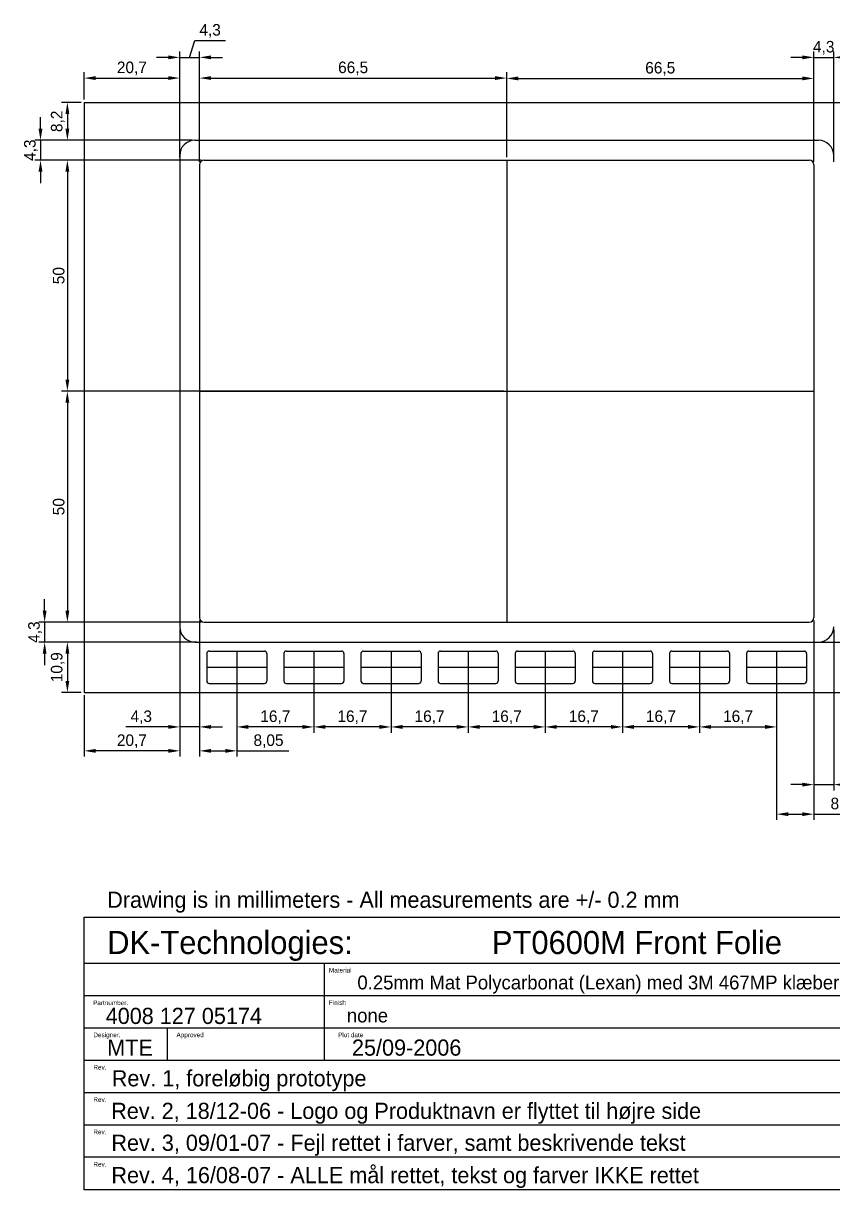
# Model space of a CAD drawing. Header units: millimetres. Extents: x 3 to 1449, y -13 to 392.
# Drawn here: x 3.1 to 178.6, y -12.9 to 239.6 of the extents above; entities that cross this region are included whole.
import ezdxf

# ---------------------------------------------------------------- set-up
doc = ezdxf.new("R2010")
doc.units = ezdxf.units.MM
for name, color, linetype in [('Cut_out', 131, 'Continuous'), ('Descriptive Text', 9, 'Continuous'), ('dimensions', 141, 'Continuous'), ('foil_layer', 255, 'Continuous')]:
    doc.layers.add(name, color=color, linetype=linetype)
doc.dimstyles.new('ISO-25', dxfattribs={"dimtxt": 2.5, "dimasz": 2.5, "dimexe": 1.25, "dimexo": 0.625, "dimtad": 1, "dimtxsty": 'Standard', "dimcen": 2.5, "dimadec": 0, "dimazin": 0, "dimtfac": 1, "dimtmove": 0, "dimatfit": 3, "dimfxl": 0, "dimarcsym": 0})

# ---------------------------------------------------------------- blocks, each defined once
blk = doc.blocks.new('*D11')
at = {"layer": 'Defpoints', "color": 0}
for p in [(42.25, 209.97), (12.63, 159.97), (107.75, 159.97)]:
    blk.add_point(p, dxfattribs=at)
at = {"layer": 'dimensions', "color": 0, "lineweight": -2}
for p, q in [((41.63, 209.97), (11.38, 209.97)), ((12.63, 207.47), (12.63, 162.47)), ((107.13, 159.97), (11.38, 159.97))]:
    blk.add_line(p, q, dxfattribs=at)
at = {"layer": 'dimensions', "color": 0}
for points in [[(12.21, 207.47), (13.04, 207.47), (12.63, 209.97)], [(12.21, 162.47), (13.04, 162.47), (12.63, 159.97)]]:
    blk.add_solid(points, dxfattribs=at)
at = {"layer": 'dimensions', "color": 0, "insert": (10.75, 184.97), "char_height": 2.5, "attachment_point": 5, "rotation": 90}
blk.add_mtext('50', dxfattribs=at)
blk = doc.blocks.new('*D12')
at = {"layer": 'Defpoints', "color": 0}
for p in [(40.25, 214.27), (6.81, 209.97), (42.25, 209.97)]:
    blk.add_point(p, dxfattribs=at)
at = {"layer": 'dimensions', "color": 0, "lineweight": -2}
for p, q in [((6.81, 216.77), (6.81, 219.27)), ((39.63, 214.27), (5.56, 214.27)), ((6.81, 214.27), (6.81, 209.97)), ((41.63, 209.97), (5.56, 209.97)), ((6.81, 207.47), (6.81, 204.97))]:
    blk.add_line(p, q, dxfattribs=at)
at = {"layer": 'dimensions', "color": 0}
for points in [[(6.39, 216.77), (7.23, 216.77), (6.81, 214.27)], [(6.39, 207.47), (7.23, 207.47), (6.81, 209.97)]]:
    blk.add_solid(points, dxfattribs=at)
at = {"layer": 'dimensions', "color": 0, "insert": (4.73, 212.12), "char_height": 2.5, "attachment_point": 5, "rotation": 90}
blk.add_mtext('4,3', dxfattribs=at)
blk = doc.blocks.new('*D14')
at = {"layer": 'Defpoints', "color": 0}
for p in [(174.25, 110.97), (178.55, 108.97), (178.55, 74.81)]:
    blk.add_point(p, dxfattribs=at)
at = {"layer": 'dimensions', "color": 0, "lineweight": -2}
for p, q in [((174.25, 110.35), (174.25, 73.56)), ((178.55, 108.35), (178.55, 73.56)), ((171.75, 74.81), (169.25, 74.81)), ((174.25, 74.81), (178.55, 74.81)), ((181.05, 74.81), (190.22, 74.81))]:
    blk.add_line(p, q, dxfattribs=at)
at = {"layer": 'dimensions', "color": 0}
for points in [[(171.75, 75.23), (171.75, 74.39), (174.25, 74.81)], [(181.05, 75.23), (181.05, 74.39), (178.55, 74.81)]]:
    blk.add_solid(points, dxfattribs=at)
at = {"layer": 'dimensions', "color": 0, "insert": (186.89, 76.89), "char_height": 2.5, "attachment_point": 5}
blk.add_mtext('4,3', dxfattribs=at)
blk = doc.blocks.new('*D15')
at = {"layer": 'Defpoints', "color": 0}
for p in [(149.5, 100.22), (166.2, 100.22), (166.2, 87.3)]:
    blk.add_point(p, dxfattribs=at)
at = {"layer": 'dimensions', "color": 0, "lineweight": -2}
for p, q in [((149.5, 99.6), (149.5, 86.05)), ((166.2, 99.6), (166.2, 86.05)), ((152, 87.3), (163.7, 87.3))]:
    blk.add_line(p, q, dxfattribs=at)
at = {"layer": 'dimensions', "color": 0}
for points in [[(152, 87.72), (152, 86.88), (149.5, 87.3)], [(163.7, 87.72), (163.7, 86.88), (166.2, 87.3)]]:
    blk.add_solid(points, dxfattribs=at)
at = {"layer": 'dimensions', "color": 0, "insert": (157.85, 89.38), "char_height": 2.5, "attachment_point": 5}
blk.add_mtext('16,7', dxfattribs=at)
blk = doc.blocks.new('*D16')
at = {"layer": 'Defpoints', "color": 0}
for p in [(99.4, 100.22), (116.1, 100.22), (99.4, 87.3)]:
    blk.add_point(p, dxfattribs=at)
at = {"layer": 'dimensions', "color": 0, "lineweight": -2}
for p, q in [((99.4, 99.6), (99.4, 86.05)), ((116.1, 99.6), (116.1, 86.05)), ((113.6, 87.3), (101.9, 87.3))]:
    blk.add_line(p, q, dxfattribs=at)
at = {"layer": 'dimensions', "color": 0}
for points in [[(101.9, 87.72), (101.9, 86.88), (99.4, 87.3)], [(113.6, 87.72), (113.6, 86.88), (116.1, 87.3)]]:
    blk.add_solid(points, dxfattribs=at)
at = {"layer": 'dimensions', "color": 0, "insert": (107.75, 89.38), "char_height": 2.5, "attachment_point": 5}
blk.add_mtext('16,7', dxfattribs=at)
blk = doc.blocks.new('*D17')
at = {"layer": 'Defpoints', "color": 0}
for p in [(116.1, 100.22), (132.8, 100.22), (116.1, 87.3)]:
    blk.add_point(p, dxfattribs=at)
at = {"layer": 'dimensions', "color": 0, "lineweight": -2}
for p, q in [((116.1, 99.6), (116.1, 86.05)), ((132.8, 99.6), (132.8, 86.05)), ((130.3, 87.3), (118.6, 87.3))]:
    blk.add_line(p, q, dxfattribs=at)
at = {"layer": 'dimensions', "color": 0}
for points in [[(118.6, 87.72), (118.6, 86.88), (116.1, 87.3)], [(130.3, 87.72), (130.3, 86.88), (132.8, 87.3)]]:
    blk.add_solid(points, dxfattribs=at)
at = {"layer": 'dimensions', "color": 0, "insert": (124.45, 89.38), "char_height": 2.5, "attachment_point": 5}
blk.add_mtext('16,7', dxfattribs=at)
blk = doc.blocks.new('*D18')
at = {"layer": 'Defpoints', "color": 0}
for p in [(132.8, 100.22), (149.5, 100.22), (132.8, 87.3)]:
    blk.add_point(p, dxfattribs=at)
at = {"layer": 'dimensions', "color": 0, "lineweight": -2}
for p, q in [((132.8, 99.6), (132.8, 86.05)), ((149.5, 99.6), (149.5, 86.05)), ((147, 87.3), (135.3, 87.3))]:
    blk.add_line(p, q, dxfattribs=at)
at = {"layer": 'dimensions', "color": 0}
for points in [[(135.3, 87.72), (135.3, 86.88), (132.8, 87.3)], [(147, 87.72), (147, 86.88), (149.5, 87.3)]]:
    blk.add_solid(points, dxfattribs=at)
at = {"layer": 'dimensions', "color": 0, "insert": (141.15, 89.38), "char_height": 2.5, "attachment_point": 5}
blk.add_mtext('16,7', dxfattribs=at)
blk = doc.blocks.new('*D19')
at = {"layer": 'Defpoints', "color": 0}
for p in [(66, 100.22), (82.7, 100.22), (66, 87.3)]:
    blk.add_point(p, dxfattribs=at)
at = {"layer": 'dimensions', "color": 0, "lineweight": -2}
for p, q in [((66, 99.6), (66, 86.05)), ((82.7, 99.6), (82.7, 86.05)), ((80.2, 87.3), (68.5, 87.3))]:
    blk.add_line(p, q, dxfattribs=at)
at = {"layer": 'dimensions', "color": 0}
for points in [[(68.5, 87.72), (68.5, 86.88), (66, 87.3)], [(80.2, 87.72), (80.2, 86.88), (82.7, 87.3)]]:
    blk.add_solid(points, dxfattribs=at)
at = {"layer": 'dimensions', "color": 0, "insert": (74.35, 89.38), "char_height": 2.5, "attachment_point": 5}
blk.add_mtext('16,7', dxfattribs=at)
blk = doc.blocks.new('*D20')
at = {"layer": 'Defpoints', "color": 0}
for p in [(49.3, 100.22), (66, 100.22), (49.3, 87.3)]:
    blk.add_point(p, dxfattribs=at)
at = {"layer": 'dimensions', "color": 0, "lineweight": -2}
for p, q in [((49.3, 99.6), (49.3, 86.05)), ((66, 99.6), (66, 86.05)), ((63.5, 87.3), (51.8, 87.3))]:
    blk.add_line(p, q, dxfattribs=at)
at = {"layer": 'dimensions', "color": 0}
for points in [[(51.8, 87.72), (51.8, 86.88), (49.3, 87.3)], [(63.5, 87.72), (63.5, 86.88), (66, 87.3)]]:
    blk.add_solid(points, dxfattribs=at)
at = {"layer": 'dimensions', "color": 0, "insert": (57.65, 89.38), "char_height": 2.5, "attachment_point": 5}
blk.add_mtext('16,7', dxfattribs=at)
blk = doc.blocks.new('*D21')
at = {"layer": 'Defpoints', "color": 0}
for p in [(82.7, 100.22), (99.4, 100.22), (82.7, 87.3)]:
    blk.add_point(p, dxfattribs=at)
at = {"layer": 'dimensions', "color": 0, "lineweight": -2}
for p, q in [((82.7, 99.6), (82.7, 86.05)), ((99.4, 99.6), (99.4, 86.05)), ((96.9, 87.3), (85.2, 87.3))]:
    blk.add_line(p, q, dxfattribs=at)
at = {"layer": 'dimensions', "color": 0}
for points in [[(85.2, 87.72), (85.2, 86.88), (82.7, 87.3)], [(96.9, 87.72), (96.9, 86.88), (99.4, 87.3)]]:
    blk.add_solid(points, dxfattribs=at)
at = {"layer": 'dimensions', "color": 0, "insert": (91.05, 89.38), "char_height": 2.5, "attachment_point": 5}
blk.add_mtext('16,7', dxfattribs=at)
blk = doc.blocks.new('*D22')
at = {"layer": 'Defpoints', "color": 0}
for p in [(36.95, 108.97), (16.25, 94.77), (16.25, 82.12)]:
    blk.add_point(p, dxfattribs=at)
at = {"layer": 'dimensions', "color": 0, "lineweight": -2}
for p, q in [((36.95, 108.35), (36.95, 80.87)), ((16.25, 94.15), (16.25, 80.87)), ((34.45, 82.12), (18.75, 82.12))]:
    blk.add_line(p, q, dxfattribs=at)
at = {"layer": 'dimensions', "color": 0}
for points in [[(18.75, 82.54), (18.75, 81.7), (16.25, 82.12)], [(34.45, 82.54), (34.45, 81.7), (36.95, 82.12)]]:
    blk.add_solid(points, dxfattribs=at)
at = {"layer": 'dimensions', "color": 0, "insert": (26.6, 84.2), "char_height": 2.5, "attachment_point": 5}
blk.add_mtext('20,7', dxfattribs=at)
blk = doc.blocks.new('*D23')
at = {"layer": 'Defpoints', "color": 0}
for p in [(36.95, 108.97), (41.25, 110.97), (36.95, 87.3)]:
    blk.add_point(p, dxfattribs=at)
at = {"layer": 'dimensions', "color": 0, "lineweight": -2}
for p, q in [((41.25, 110.35), (41.25, 86.05)), ((36.95, 108.35), (36.95, 86.05)), ((34.45, 87.3), (25.29, 87.3)), ((41.25, 87.3), (36.95, 87.3)), ((43.75, 87.3), (46.25, 87.3))]:
    blk.add_line(p, q, dxfattribs=at)
at = {"layer": 'dimensions', "color": 0}
for points in [[(34.45, 87.72), (34.45, 86.88), (36.95, 87.3)], [(43.75, 87.72), (43.75, 86.88), (41.25, 87.3)]]:
    blk.add_solid(points, dxfattribs=at)
at = {"layer": 'dimensions', "color": 0, "insert": (28.62, 89.38), "char_height": 2.5, "attachment_point": 5}
blk.add_mtext('4,3', dxfattribs=at)
blk = doc.blocks.new('*D24')
at = {"layer": 'Defpoints', "color": 0}
for p in [(41.25, 110.97), (49.3, 100.22), (41.25, 82.12)]:
    blk.add_point(p, dxfattribs=at)
at = {"layer": 'dimensions', "color": 0, "lineweight": -2}
for p, q in [((41.25, 110.35), (41.25, 80.87)), ((49.3, 99.6), (49.3, 80.87)), ((43.75, 82.12), (46.8, 82.12)), ((49.3, 82.12), (60.55, 82.12))]:
    blk.add_line(p, q, dxfattribs=at)
at = {"layer": 'dimensions', "color": 0}
for points in [[(43.75, 82.54), (43.75, 81.7), (41.25, 82.12)], [(46.8, 82.54), (46.8, 81.7), (49.3, 82.12)]]:
    blk.add_solid(points, dxfattribs=at)
at = {"layer": 'dimensions', "color": 0, "insert": (56.18, 84.2), "char_height": 2.5, "attachment_point": 5}
blk.add_mtext('8,05', dxfattribs=at)
blk = doc.blocks.new('*D25')
at = {"layer": 'Defpoints', "color": 0}
for p in [(174.25, 110.97), (166.2, 100.22), (174.25, 68.42)]:
    blk.add_point(p, dxfattribs=at)
at = {"layer": 'dimensions', "color": 0, "lineweight": -2}
for p, q in [((174.25, 110.35), (174.25, 67.17)), ((166.2, 99.6), (166.2, 67.17)), ((168.7, 68.42), (171.75, 68.42)), ((174.25, 68.42), (185.5, 68.42))]:
    blk.add_line(p, q, dxfattribs=at)
at = {"layer": 'dimensions', "color": 0}
for points in [[(168.7, 68.83), (168.7, 68), (166.2, 68.42)], [(171.75, 68.83), (171.75, 68), (174.25, 68.42)]]:
    blk.add_solid(points, dxfattribs=at)
at = {"layer": 'dimensions', "color": 0, "insert": (181.13, 70.5), "char_height": 2.5, "attachment_point": 5}
blk.add_mtext('8,05', dxfattribs=at)
blk = doc.blocks.new('*D26')
at = {"layer": 'Defpoints', "color": 0}
for p in [(107.75, 159.97), (12.63, 109.97), (42.25, 109.97)]:
    blk.add_point(p, dxfattribs=at)
at = {"layer": 'dimensions', "color": 0, "lineweight": -2}
for p, q in [((107.13, 159.97), (11.38, 159.97)), ((12.63, 157.47), (12.63, 112.47)), ((41.63, 109.97), (11.38, 109.97))]:
    blk.add_line(p, q, dxfattribs=at)
at = {"layer": 'dimensions', "color": 0}
for points in [[(12.21, 157.47), (13.04, 157.47), (12.63, 159.97)], [(12.21, 112.47), (13.04, 112.47), (12.63, 109.97)]]:
    blk.add_solid(points, dxfattribs=at)
at = {"layer": 'dimensions', "color": 0, "insert": (10.75, 134.97), "char_height": 2.5, "attachment_point": 5, "rotation": 90}
blk.add_mtext('50', dxfattribs=at)
blk = doc.blocks.new('*D27')
at = {"layer": 'Defpoints', "color": 0}
for p in [(42.25, 109.97), (7.7, 105.67), (41.25, 105.67)]:
    blk.add_point(p, dxfattribs=at)
at = {"layer": 'dimensions', "color": 0, "lineweight": -2}
for p, q in [((7.7, 112.47), (7.7, 114.97)), ((41.63, 109.97), (6.45, 109.97)), ((7.7, 109.97), (7.7, 105.67)), ((40.63, 105.67), (6.45, 105.67)), ((7.7, 103.17), (7.7, 100.67))]:
    blk.add_line(p, q, dxfattribs=at)
at = {"layer": 'dimensions', "color": 0}
for points in [[(7.29, 112.47), (8.12, 112.47), (7.7, 109.97)], [(7.29, 103.17), (8.12, 103.17), (7.7, 105.67)]]:
    blk.add_solid(points, dxfattribs=at)
at = {"layer": 'dimensions', "color": 0, "insert": (5.62, 107.82), "char_height": 2.5, "attachment_point": 5, "rotation": 90}
blk.add_mtext('4,3', dxfattribs=at)
blk = doc.blocks.new('*D28')
at = {"layer": 'Defpoints', "color": 0}
for p in [(41.25, 105.67), (12.63, 94.77), (16.25, 94.77)]:
    blk.add_point(p, dxfattribs=at)
at = {"layer": 'dimensions', "color": 0, "lineweight": -2}
for p, q in [((40.63, 105.67), (11.38, 105.67)), ((12.63, 103.17), (12.63, 97.27)), ((15.63, 94.77), (11.38, 94.77))]:
    blk.add_line(p, q, dxfattribs=at)
at = {"layer": 'dimensions', "color": 0}
for points in [[(12.21, 103.17), (13.04, 103.17), (12.63, 105.67)], [(12.21, 97.27), (13.04, 97.27), (12.63, 94.77)]]:
    blk.add_solid(points, dxfattribs=at)
at = {"layer": 'dimensions', "color": 0, "insert": (10.54, 100.22), "char_height": 2.5, "attachment_point": 5, "rotation": 90}
blk.add_mtext('10,9', dxfattribs=at)
blk = doc.blocks.new('*D39')
at = {"layer": 'Defpoints', "color": 0}
for p in [(107.75, 227.73), (107.75, 209.97), (41.25, 208.97)]:
    blk.add_point(p, dxfattribs=at)
at = {"layer": 'dimensions', "color": 0, "lineweight": -2}
for p, q in [((41.25, 209.6), (41.25, 228.98)), ((43.75, 227.73), (105.25, 227.73)), ((107.75, 210.6), (107.75, 228.98))]:
    blk.add_line(p, q, dxfattribs=at)
at = {"layer": 'dimensions', "color": 0}
for points in [[(43.75, 228.15), (43.75, 227.32), (41.25, 227.73)], [(105.25, 228.15), (105.25, 227.32), (107.75, 227.73)]]:
    blk.add_solid(points, dxfattribs=at)
at = {"layer": 'dimensions', "color": 0, "insert": (74.5, 229.82), "char_height": 2.5, "attachment_point": 5}
blk.add_mtext('66,5', dxfattribs=at)
blk = doc.blocks.new('*D40')
at = {"layer": 'Defpoints', "color": 0}
for p in [(41.25, 232.21), (36.95, 209.97), (41.25, 208.97)]:
    blk.add_point(p, dxfattribs=at)
at = {"layer": 'dimensions', "color": 0, "lineweight": -2}
for p, q in [((39.1, 232.21), (40.2, 235.86)), ((40.2, 235.86), (46.86, 235.86)), ((36.95, 210.6), (36.95, 233.46)), ((41.25, 209.6), (41.25, 233.46)), ((34.45, 232.21), (31.95, 232.21)), ((36.95, 232.21), (41.25, 232.21)), ((36.95, 232.21), (41.25, 232.21)), ((43.75, 232.21), (46.25, 232.21))]:
    blk.add_line(p, q, dxfattribs=at)
at = {"layer": 'dimensions', "color": 0}
for points in [[(34.45, 232.63), (34.45, 231.79), (36.95, 232.21)], [(43.75, 232.63), (43.75, 231.79), (41.25, 232.21)]]:
    blk.add_solid(points, dxfattribs=at)
at = {"layer": 'dimensions', "color": 0, "insert": (43.53, 237.94), "char_height": 2.5, "attachment_point": 5}
blk.add_mtext('4,3', dxfattribs=at)
blk = doc.blocks.new('*D41')
at = {"layer": 'Defpoints', "color": 0}
for p in [(16.25, 222.47), (12.63, 214.27), (40.25, 214.27)]:
    blk.add_point(p, dxfattribs=at)
at = {"layer": 'dimensions', "color": 0, "lineweight": -2}
for p, q in [((15.63, 222.47), (11.38, 222.47)), ((12.63, 219.97), (12.63, 216.77)), ((39.63, 214.27), (11.38, 214.27))]:
    blk.add_line(p, q, dxfattribs=at)
at = {"layer": 'dimensions', "color": 0}
for points in [[(12.21, 219.97), (13.04, 219.97), (12.63, 222.47)], [(12.21, 216.77), (13.04, 216.77), (12.63, 214.27)]]:
    blk.add_solid(points, dxfattribs=at)
at = {"layer": 'dimensions', "color": 0, "insert": (10.54, 218.37), "char_height": 2.5, "attachment_point": 5, "rotation": 90}
blk.add_mtext('8,2', dxfattribs=at)
blk = doc.blocks.new('*D42')
at = {"layer": 'Defpoints', "color": 0}
for p in [(36.95, 227.73), (16.25, 222.47), (36.95, 209.97)]:
    blk.add_point(p, dxfattribs=at)
at = {"layer": 'dimensions', "color": 0, "lineweight": -2}
for p, q in [((16.25, 223.1), (16.25, 228.98)), ((18.75, 227.73), (34.45, 227.73)), ((36.95, 210.6), (36.95, 228.98))]:
    blk.add_line(p, q, dxfattribs=at)
at = {"layer": 'dimensions', "color": 0}
for points in [[(18.75, 228.15), (18.75, 227.32), (16.25, 227.73)], [(34.45, 228.15), (34.45, 227.32), (36.95, 227.73)]]:
    blk.add_solid(points, dxfattribs=at)
at = {"layer": 'dimensions', "color": 0, "insert": (26.6, 229.82), "char_height": 2.5, "attachment_point": 5}
blk.add_mtext('20,7', dxfattribs=at)
blk = doc.blocks.new('*D43')
at = {"layer": 'Defpoints', "color": 0}
for p in [(174.25, 227.65), (107.75, 209.97), (174.25, 208.97)]:
    blk.add_point(p, dxfattribs=at)
at = {"layer": 'dimensions', "color": 0, "lineweight": -2}
for p, q in [((107.75, 210.6), (107.75, 228.9)), ((110.25, 227.65), (171.75, 227.65)), ((174.25, 209.6), (174.25, 228.9))]:
    blk.add_line(p, q, dxfattribs=at)
at = {"layer": 'dimensions', "color": 0}
for points in [[(110.25, 228.07), (110.25, 227.24), (107.75, 227.65)], [(171.75, 228.07), (171.75, 227.24), (174.25, 227.65)]]:
    blk.add_solid(points, dxfattribs=at)
at = {"layer": 'dimensions', "color": 0, "insert": (141, 229.74), "char_height": 2.5, "attachment_point": 5}
blk.add_mtext('66,5', dxfattribs=at)
blk = doc.blocks.new('*D44')
at = {"layer": 'Defpoints', "color": 0}
for p in [(178.55, 232.21), (174.25, 208.97), (178.55, 208.97)]:
    blk.add_point(p, dxfattribs=at)
at = {"layer": 'dimensions', "color": 0, "lineweight": -2}
for p, q in [((174.25, 209.6), (174.25, 233.46)), ((178.55, 209.6), (178.55, 233.46)), ((171.75, 232.21), (169.25, 232.21)), ((174.25, 232.21), (178.55, 232.21)), ((181.05, 232.21), (183.55, 232.21))]:
    blk.add_line(p, q, dxfattribs=at)
at = {"layer": 'dimensions', "color": 0}
for points in [[(171.75, 232.63), (171.75, 231.79), (174.25, 232.21)], [(181.05, 232.63), (181.05, 231.79), (178.55, 232.21)]]:
    blk.add_solid(points, dxfattribs=at)
at = {"layer": 'dimensions', "color": 0, "insert": (176.4, 234.29), "char_height": 2.5, "attachment_point": 5}
blk.add_mtext('4,3', dxfattribs=at)

msp = doc.modelspace()

# ---------------------------------------------------------------- linework, layer by layer
at = {"ltscale": 0.1}
for p, q in [((16.2531, 222.4749), (16.2531, 94.7749)), ((16.2531, 222.4749), (225.7531, 222.4749)), ((40.2531, 214.2749), (175.2531, 214.2749)), ((36.9531, 210.9749), (36.9531, 108.9749)), ((42.2531, 209.9749), (173.2531, 209.9749)), ((41.2531, 208.9749), (41.2531, 110.9749)), ((174.2531, 208.9749), (174.2531, 110.9749)), ((42.2531, 109.9749), (173.2531, 109.9749)), ((40.2531, 105.6749), (175.2531, 105.6749)), ((43.3031, 103.7249), (55.3031, 103.7249)), ((60.0031, 103.7249), (72.0031, 103.7249)), ((76.7031, 103.7249), (88.7031, 103.7249)), ((93.4031, 103.7249), (105.4031, 103.7249)), ((110.1031, 103.7249), (122.1031, 103.7249)), ((126.8031, 103.7249), (138.8031, 103.7249)), ((143.5031, 103.7249), (155.5031, 103.7249)), ((160.2031, 103.7249), (172.2031, 103.7249)), ((42.8031, 103.2249), (42.8031, 97.2249)), ((55.8031, 103.2249), (55.8031, 97.2249)), ((59.5031, 103.2249), (59.5031, 97.2249)), ((72.5031, 103.2249), (72.5031, 97.2249)), ((76.2031, 103.2249), (76.2031, 97.2249)), ((89.2031, 103.2249), (89.2031, 97.2249)), ((92.9031, 103.2249), (92.9031, 97.2249)), ((105.9031, 103.2249), (105.9031, 97.2249)), ((109.6031, 103.2249), (109.6031, 97.2249)), ((122.6031, 103.2249), (122.6031, 97.2249)), ((126.3031, 103.2249), (126.3031, 97.2249)), ((139.3031, 103.2249), (139.3031, 97.2249)), ((143.0031, 103.2249), (143.0031, 97.2249)), ((156.0031, 103.2249), (156.0031, 97.2249)), ((159.7031, 103.2249), (159.7031, 97.2249)), ((172.7031, 103.2249), (172.7031, 97.2249)), ((43.3031, 96.7249), (55.3031, 96.7249)), ((60.0031, 96.7249), (72.0031, 96.7249)), ((76.7031, 96.7249), (88.7031, 96.7249)), ((93.4031, 96.7249), (105.4031, 96.7249)), ((110.1031, 96.7249), (122.1031, 96.7249)), ((126.8031, 96.7249), (138.8031, 96.7249)), ((143.5031, 96.7249), (155.5031, 96.7249)), ((160.2031, 96.7249), (172.2031, 96.7249)), ((16.2531, 94.7749), (225.7531, 94.7749))]:
    msp.add_line(p, q, dxfattribs=at)
for centre, radius, start, end in [((40.2531, 210.9749), 3.3, 90, 180), ((175.2531, 210.9749), 3.3, 0, 90), ((42.2531, 208.9749), 1, 90, 180), ((173.2531, 208.9749), 1, 0, 90), ((40.2531, 108.9749), 3.3, 180, 270), ((42.2531, 110.9749), 1, 180, 270), ((173.2531, 110.9749), 1, 270, 0), ((175.2531, 108.9749), 3.3, 270, 0), ((43.3031, 103.2249), 0.5, 90, 180), ((55.3031, 103.2249), 0.5, 0, 90), ((60.0031, 103.2249), 0.5, 90, 180), ((72.0031, 103.2249), 0.5, 0, 90), ((76.7031, 103.2249), 0.5, 90, 180), ((88.7031, 103.2249), 0.5, 0, 90), ((93.4031, 103.2249), 0.5, 90, 180), ((105.4031, 103.2249), 0.5, 0, 90), ((110.1031, 103.2249), 0.5, 90, 180), ((122.1031, 103.2249), 0.5, 0, 90), ((126.8031, 103.2249), 0.5, 90, 180), ((138.8031, 103.2249), 0.5, 0, 90), ((143.5031, 103.2249), 0.5, 90, 180), ((155.5031, 103.2249), 0.5, 0, 90), ((160.2031, 103.2249), 0.5, 90, 180), ((172.2031, 103.2249), 0.5, 0, 90), ((43.3031, 97.2249), 0.5, 180, 270), ((55.3031, 97.2249), 0.5, 270, 0), ((60.0031, 97.2249), 0.5, 180, 270), ((72.0031, 97.2249), 0.5, 270, 0), ((76.7031, 97.2249), 0.5, 180, 270), ((88.7031, 97.2249), 0.5, 270, 0), ((93.4031, 97.2249), 0.5, 180, 270), ((105.4031, 97.2249), 0.5, 270, 0), ((110.1031, 97.2249), 0.5, 180, 270), ((122.1031, 97.2249), 0.5, 270, 0), ((126.8031, 97.2249), 0.5, 180, 270), ((138.8031, 97.2249), 0.5, 270, 0), ((143.5031, 97.2249), 0.5, 180, 270), ((155.5031, 97.2249), 0.5, 270, 0), ((160.2031, 97.2249), 0.5, 180, 270), ((172.2031, 97.2249), 0.5, 270, 0)]:
    msp.add_arc(centre, radius, start, end, dxfattribs=at)
at = {"layer": 'Cut_out', "ltscale": 0.1}
for p, q in [((107.7531, 209.9749), (107.7531, 109.9749)), ((41.2531, 159.9749), (174.2531, 159.9749)), ((49.3031, 103.7249), (49.3031, 96.8249)), ((66.0031, 103.7249), (66.0031, 96.8249)), ((82.7031, 103.7249), (82.7031, 96.8249)), ((99.4031, 103.7249), (99.4031, 96.8249)), ((116.1031, 103.7249), (116.1031, 96.8249)), ((132.8031, 103.7249), (132.8031, 96.8249)), ((149.5031, 103.7249), (149.5031, 96.8249)), ((166.2031, 103.7249), (166.2031, 96.8249)), ((42.8031, 100.2249), (55.8031, 100.2249)), ((59.5031, 100.2249), (72.5031, 100.2249)), ((76.2031, 100.2249), (89.2031, 100.2249)), ((92.9031, 100.2249), (105.9031, 100.2249)), ((109.6031, 100.2249), (122.6031, 100.2249)), ((126.3031, 100.2249), (139.3031, 100.2249)), ((143.0031, 100.2249), (156.0031, 100.2249)), ((159.7031, 100.2249), (172.7031, 100.2249))]:
    msp.add_line(p, q, dxfattribs=at)
at = {"layer": 'Descriptive Text'}
for p, q in [((16.2531, -12.8528), (16.2531, 46.1472)), ((16.2531, 46.1472), (274.8241, 46.1472)), ((16.2531, 36.1472), (274.8241, 36.1472)), ((68.2531, 36.1472), (68.2531, 29.1472)), ((16.2531, 29.1472), (274.8241, 29.1472)), ((68.2531, 29.1472), (68.2531, 22.1472)), ((16.2531, 22.1472), (274.8241, 22.1472)), ((34.2531, 22.1472), (34.2531, 15.1472)), ((68.2531, 22.1472), (68.2531, 15.1472)), ((16.2531, 15.1472), (274.8241, 15.1472)), ((16.2531, 8.1472), (274.8241, 8.1472)), ((16.2531, 1.1472), (274.8241, 1.1472)), ((274.8241, -5.8528), (16.2531, -5.8528)), ((274.8241, -12.8528), (16.2531, -12.8528))]:
    msp.add_line(p, q, dxfattribs=at)
at = {"layer": 'foil_layer'}
msp.add_line((174.2531, 105.6749), (225.7531, 105.6749), dxfattribs=at)

# ---------------------------------------------------------------- texts
at = {"layer": 'Descriptive Text'}
for s, height, p in [('Drawing is in millimeters - All measurements are +/- 0.2 mm', 3.5, (21.2531, 48.1472)), ('DK-Technologies:', 5, (21.2531, 38.1472)), ('PT0600M Front Folie', 5, (104.5531, 38.1472)), ('Material', 1, (69.2531, 34.1472)), ('0.25mm Mat Polycarbonat (Lexan) med 3M 467MP klæber på bagside', 3, (75.4183, 30.4906)), ('Partnumber.', 1, (18.187, 27.0896)), ('Finish', 1, (69.2531, 27.1472)), ('4008 127 05174', 3.5, (20.9214, 23.0078)), ('none', 3, (73.143, 23.3425)), ('Designer.', 1, (18.2531, 20.1472)), ('Approved', 1, (36.2531, 20.1472)), ('Plot date', 1, (71.2531, 20.1472)), ('MTE', 3.5, (21.2531, 16.1472)), ('25/09-2006', 3.5, (74.2531, 16.1472)), ('Rev.', 1, (18.2531, 13.1472)), ('Rev. 1, foreløbig prototype', 3.5, (22.237, 9.5078)), ('Rev.', 1, (18.2531, 6.1472)), ('Rev. 2, 18/12-06 - Logo og Produktnavn er flyttet til højre side', 3.5, (22.1183, 2.4573)), ('Rev.', 1, (18.2531, -0.8528)), ('Rev. 3, 09/01-07 - Fejl rettet i farver, samt beskrivende tekst', 3.5, (22.1544, -4.4502)), ('Rev.', 1, (18.2531, -7.8528)), ('Rev. 4, 16/08-07 - ALLE mål rettet, tekst og farver IKKE rettet', 3.5, (22.1544, -11.4502))]:
    msp.add_text(s, height=height, dxfattribs=at).set_placement(p)

# ---------------------------------------------------------------- dimensions: what is measured, and where the dimension line sits
at = {"layer": 'dimensions'}
for base, p1, p2, picture, middle in [((41.2531, 232.2103), (36.9531, 209.9749), (41.2531, 208.9749), '*D40', (40.8219, 237.9394)), ((107.7531, 227.7345), (41.2531, 208.9749), (107.7531, 209.9749), '*D39', (74.5031, 229.8179)), ((174.2531, 227.6536), (107.7531, 209.9749), (174.2531, 208.9749), '*D43', (141.0031, 229.7369)), ((49.3031, 87.3016), (66.0031, 100.2249), (49.3031, 100.2249), '*D20', (57.6531, 89.385)), ((66.0031, 87.3016), (82.7031, 100.2249), (66.0031, 100.2249), '*D19', (74.3531, 89.385)), ((82.7031, 87.3016), (99.4031, 100.2249), (82.7031, 100.2249), '*D21', (91.0531, 89.385)), ((99.4031, 87.3016), (116.1031, 100.2249), (99.4031, 100.2249), '*D16', (107.7531, 89.385)), ((116.1031, 87.3016), (132.8031, 100.2249), (116.1031, 100.2249), '*D17', (124.4531, 89.385)), ((132.8031, 87.3016), (149.5031, 100.2249), (132.8031, 100.2249), '*D18', (141.1531, 89.385))]:
    dim = msp.add_linear_dim(base=base, p1=p1, p2=p2, dimstyle='ISO-25', override={"dimtmove": 1}, dxfattribs=at)
    dim.commit()
    dim.dimension.update_dxf_attribs({"geometry": picture, "text_midpoint": middle})
dim = msp.add_linear_dim(base=(178.5531, 232.2103), p1=(174.2531, 208.9749), p2=(178.5531, 208.9749), dimstyle='ISO-25', override={"dimtmove": 1}, dxfattribs=at)
dim.commit()
dim.dimension.update_dxf_attribs({"geometry": '*D44', "text_midpoint": (176.4031, 232.2103), "dimtype": 160})
for base, p1, p2, picture, middle in [((36.9531, 227.7345), (16.2531, 222.4749), (36.9531, 209.9749), '*D42', (26.6031, 229.8179)), ((16.2531, 82.1196), (36.9531, 108.9749), (16.2531, 94.7749), '*D22', (26.6031, 84.2029)), ((36.9531, 87.3016), (41.2531, 110.9749), (36.9531, 108.9749), '*D23', (28.6198, 89.385)), ((174.2531, 68.4163), (166.2031, 100.2249), (174.2531, 110.9749), '*D25', (181.1281, 70.4996)), ((178.5531, 74.8085), (174.2531, 110.9749), (178.5531, 108.9749), '*D14', (186.8865, 76.8918)), ((166.2031, 87.3016), (149.5031, 100.2249), (166.2031, 100.2249), '*D15', (157.8531, 89.385))]:
    dim = msp.add_linear_dim(base=base, p1=p1, p2=p2, dimstyle='ISO-25', dxfattribs=at)
    dim.commit()
    dim.dimension.update_dxf_attribs({"geometry": picture, "text_midpoint": middle})
dim = msp.add_linear_dim(base=(12.6255, 214.2749), p1=(16.2531, 222.4749), p2=(40.2531, 214.2749), angle=90, dimstyle='ISO-25', dxfattribs=at)
dim.commit()
dim.dimension.update_dxf_attribs({"geometry": '*D41', "text_midpoint": (10.5422, 218.3749)})
for base, p1, p2, picture, middle in [((6.8094, 209.9749), (40.2531, 214.2749), (42.2531, 209.9749), '*D12', (6.8094, 212.1249)), ((7.7048, 105.6749), (42.2531, 109.9749), (41.2531, 105.6749), '*D27', (7.7048, 107.8249))]:
    dim = msp.add_linear_dim(base=base, p1=p1, p2=p2, angle=90, dimstyle='ISO-25', override={"dimtmove": 1}, dxfattribs=at)
    dim.commit()
    dim.dimension.update_dxf_attribs({"geometry": picture, "text_midpoint": middle, "dimtype": 160})
for base, p1, p2, picture, middle in [((12.6255, 159.9749), (42.2531, 209.9749), (107.7531, 159.9749), '*D11', (10.7505, 184.9749)), ((12.6255, 109.9749), (107.7531, 159.9749), (42.2531, 109.9749), '*D26', (10.7505, 134.9749)), ((12.6255, 94.7749), (41.2531, 105.6749), (16.2531, 94.7749), '*D28', (10.5422, 100.2249))]:
    dim = msp.add_linear_dim(base=base, p1=p1, p2=p2, angle=90, dimstyle='ISO-25', override={"dimtmove": 1}, dxfattribs=at)
    dim.commit()
    dim.dimension.update_dxf_attribs({"geometry": picture, "text_midpoint": middle})
dim = msp.add_linear_dim(base=(41.2531, 82.1196), p1=(49.3031, 100.2249), p2=(41.2531, 110.9749), dimstyle='ISO-25', dxfattribs=at)
dim.commit()
dim.dimension.update_dxf_attribs({"geometry": '*D24', "text_midpoint": (56.1781, 82.1196), "dimtype": 160})

doc.saveas('drawing.dxf')
